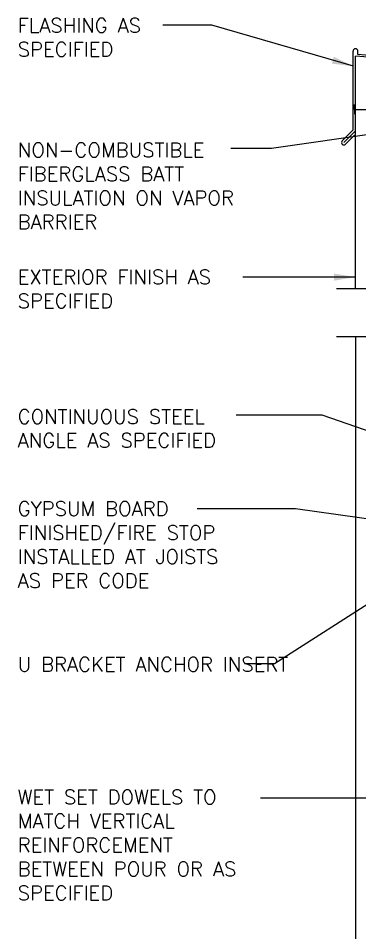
# Model space of a CAD drawing. Header units: inches. Extents: x 257.8 to 308.6, y 223.7 to 295.3.
# Drawn here: x 257.81 to 275.63, y 247.54 to 295.29 of the extents above; entities that cross this region are included whole.
import ezdxf

# ---------------------------------------------------------------- set-up
doc = ezdxf.new("R2010")
doc.units = ezdxf.units.IN
doc.header["$LTSCALE"] = 0.5
doc.header["$MEASUREMENT"] = 0
for name, color, linetype in [('HATCH', 12, 'Continuous'), ('LINE9', 9, 'Continuous'), ('TEXT', 4, 'Continuous')]:
    doc.layers.add(name, color=color, linetype=linetype)
doc.styles.add('DIM', font='romans.shx', dxfattribs={"width": 0.7})
doc.styles.add('ROMANS', font='romans.shx', dxfattribs={"height": 1.125})
doc.dimstyles.new('ext_12', dxfattribs={"dimscale": 12, "dimtxt": 0.09375, "dimasz": 0.09375, "dimexe": 0.09375, "dimexo": 0.0625, "dimgap": 0.0625, "dimtad": 1, "dimdec": 1, "dimzin": 3, "dimdsep": 46, "dimlunit": 4, "dimtxsty": 'DIM', "dimcen": 0.09, "dimdle": 0.09375, "dimclrt": 4, "dimadec": 0, "dimazin": 0, "dimtfac": 1, "dimtdec": 1, "dimtmove": 2, "dimatfit": 3, "dimfxl": 1, "dimfrac": 2, "dimtolj": 1, "dimtzin": 0, "dimarcsym": 0})

msp = doc.modelspace()

# ---------------------------------------------------------------- linework, layer by layer
at = {"layer": 'HATCH'}
for p, q in [((275.289, 289.465), (275.289, 293.576)), ((275.414, 289.413), (275.414, 293.317)), ((277.819, 293.107), (275.414, 293.317)), ((275.539, 293.401), (275.539, 293.576)), ((290.058, 292.13), (275.539, 293.401)), ((275.289, 289.465), (274.721, 288.896)), ((275.414, 289.413), (274.809, 288.808)), ((275.364, 289.186), (274.897, 288.719))]:
    msp.add_line(p, q, dxfattribs=at)
for centre, start, end in [((275.414, 293.576), 0, 180), ((274.809, 288.808), 135, 315)]:
    msp.add_arc(centre, 0.125, start, end, dxfattribs=at)
at = {"layer": 'LINE9'}
for p, q in [((275.37, 290.538), (275.37, 290.788)), ((275.37, 290.538), (277.216, 290.538)), ((275.37, 290.538), (275.37, 290.288)), ((275.414, 281.177), (275.414, 289.413)), ((274.414, 281.177), (281.571, 281.177)), ((274.414, 278.677), (281.571, 278.677)), ((275.414, 278.677), (275.414, 242.677))]:
    msp.add_line(p, q, dxfattribs=at)

# ---------------------------------------------------------------- texts
at = {"layer": 'TEXT', "char_height": 0.75, "style": 'ROMANS'}
for s, insert, width, attachment_point in [('FLASHING AS \\PSPECIFIED', (257.787, 295.293), 8.7776, 1), ('NON-COMBUSTIBLE\\PFIBERGLASS BATT INSULATION ON VAPOR BARRIER', (257.787, 288.787), 12.44051, 1), ('EXTERIOR FINISH AS SPECIFIED', (257.782, 282.163), 12.44051, 1), ('CONTINUOUS STEEL ANGLE AS SPECIFIED', (257.782, 273.873), 12.4225, 4), ('\\A1;{\\C4;GYPSUM BOARD FINISHED/FIRE STOP INSTALLED AT JOISTS AS PER CODE}', (257.782, 270.057), 12.44051, 1), ('U BRACKET ANCHOR INSERT', (257.786, 261.927), 13.68504, 1), ('\\A1;{\\C4;WET SET DOWELS TO MATCH VERTICAL REINFORCEMENT BETWEEN POUR OR AS SPECIFIED}', (257.782, 254.998), 12.44051, 1)]:
    msp.add_mtext(s, dxfattribs=dict(at, insert=insert, width=width, attachment_point=attachment_point))

# ---------------------------------------------------------------- leaders
at = {"layer": 'TEXT'}
for points, override in [([(275.313, 292.788), (267.911, 294.94), (265.35, 294.94)], {"dimgap": 0.0625, "dimtad": 0}), ([(279.399, 289.693), (271.027, 288.492), (268.907, 288.492)], {"dimtad": 0}), ([(288.977, 269.285), (273.668, 274.565), (269.187, 274.565)], {"dimtad": 0}), ([(287.541, 267.508), (272.29, 269.68), (267.142, 269.68)], {"dimgap": 0.0625, "dimtad": 0}), ([(278.717, 266.401), (271.183, 261.592), (269.624, 261.592)], {"dimgap": 0.0625, "dimtad": 0}), ([(281.035, 254.568), (272.42, 254.568), (270.452, 254.568)], {"dimgap": 0.0625, "dimtad": 0}), ([(281.548, 248.612), (271.859, 245.787), (265.545, 245.787)], {"dimgap": 0.0625, "dimtad": 0})]:
    msp.add_leader(points, dimstyle='ext_12', override=override, dxfattribs=at)
at = {"layer": 'TEXT', "color": 4}
msp.add_leader([(275.414, 281.777), (269.526, 281.777)], dimstyle='ext_12', override={"dimgap": 0.0625, "dimtad": 0}, dxfattribs=at)

doc.saveas('drawing.dxf')
